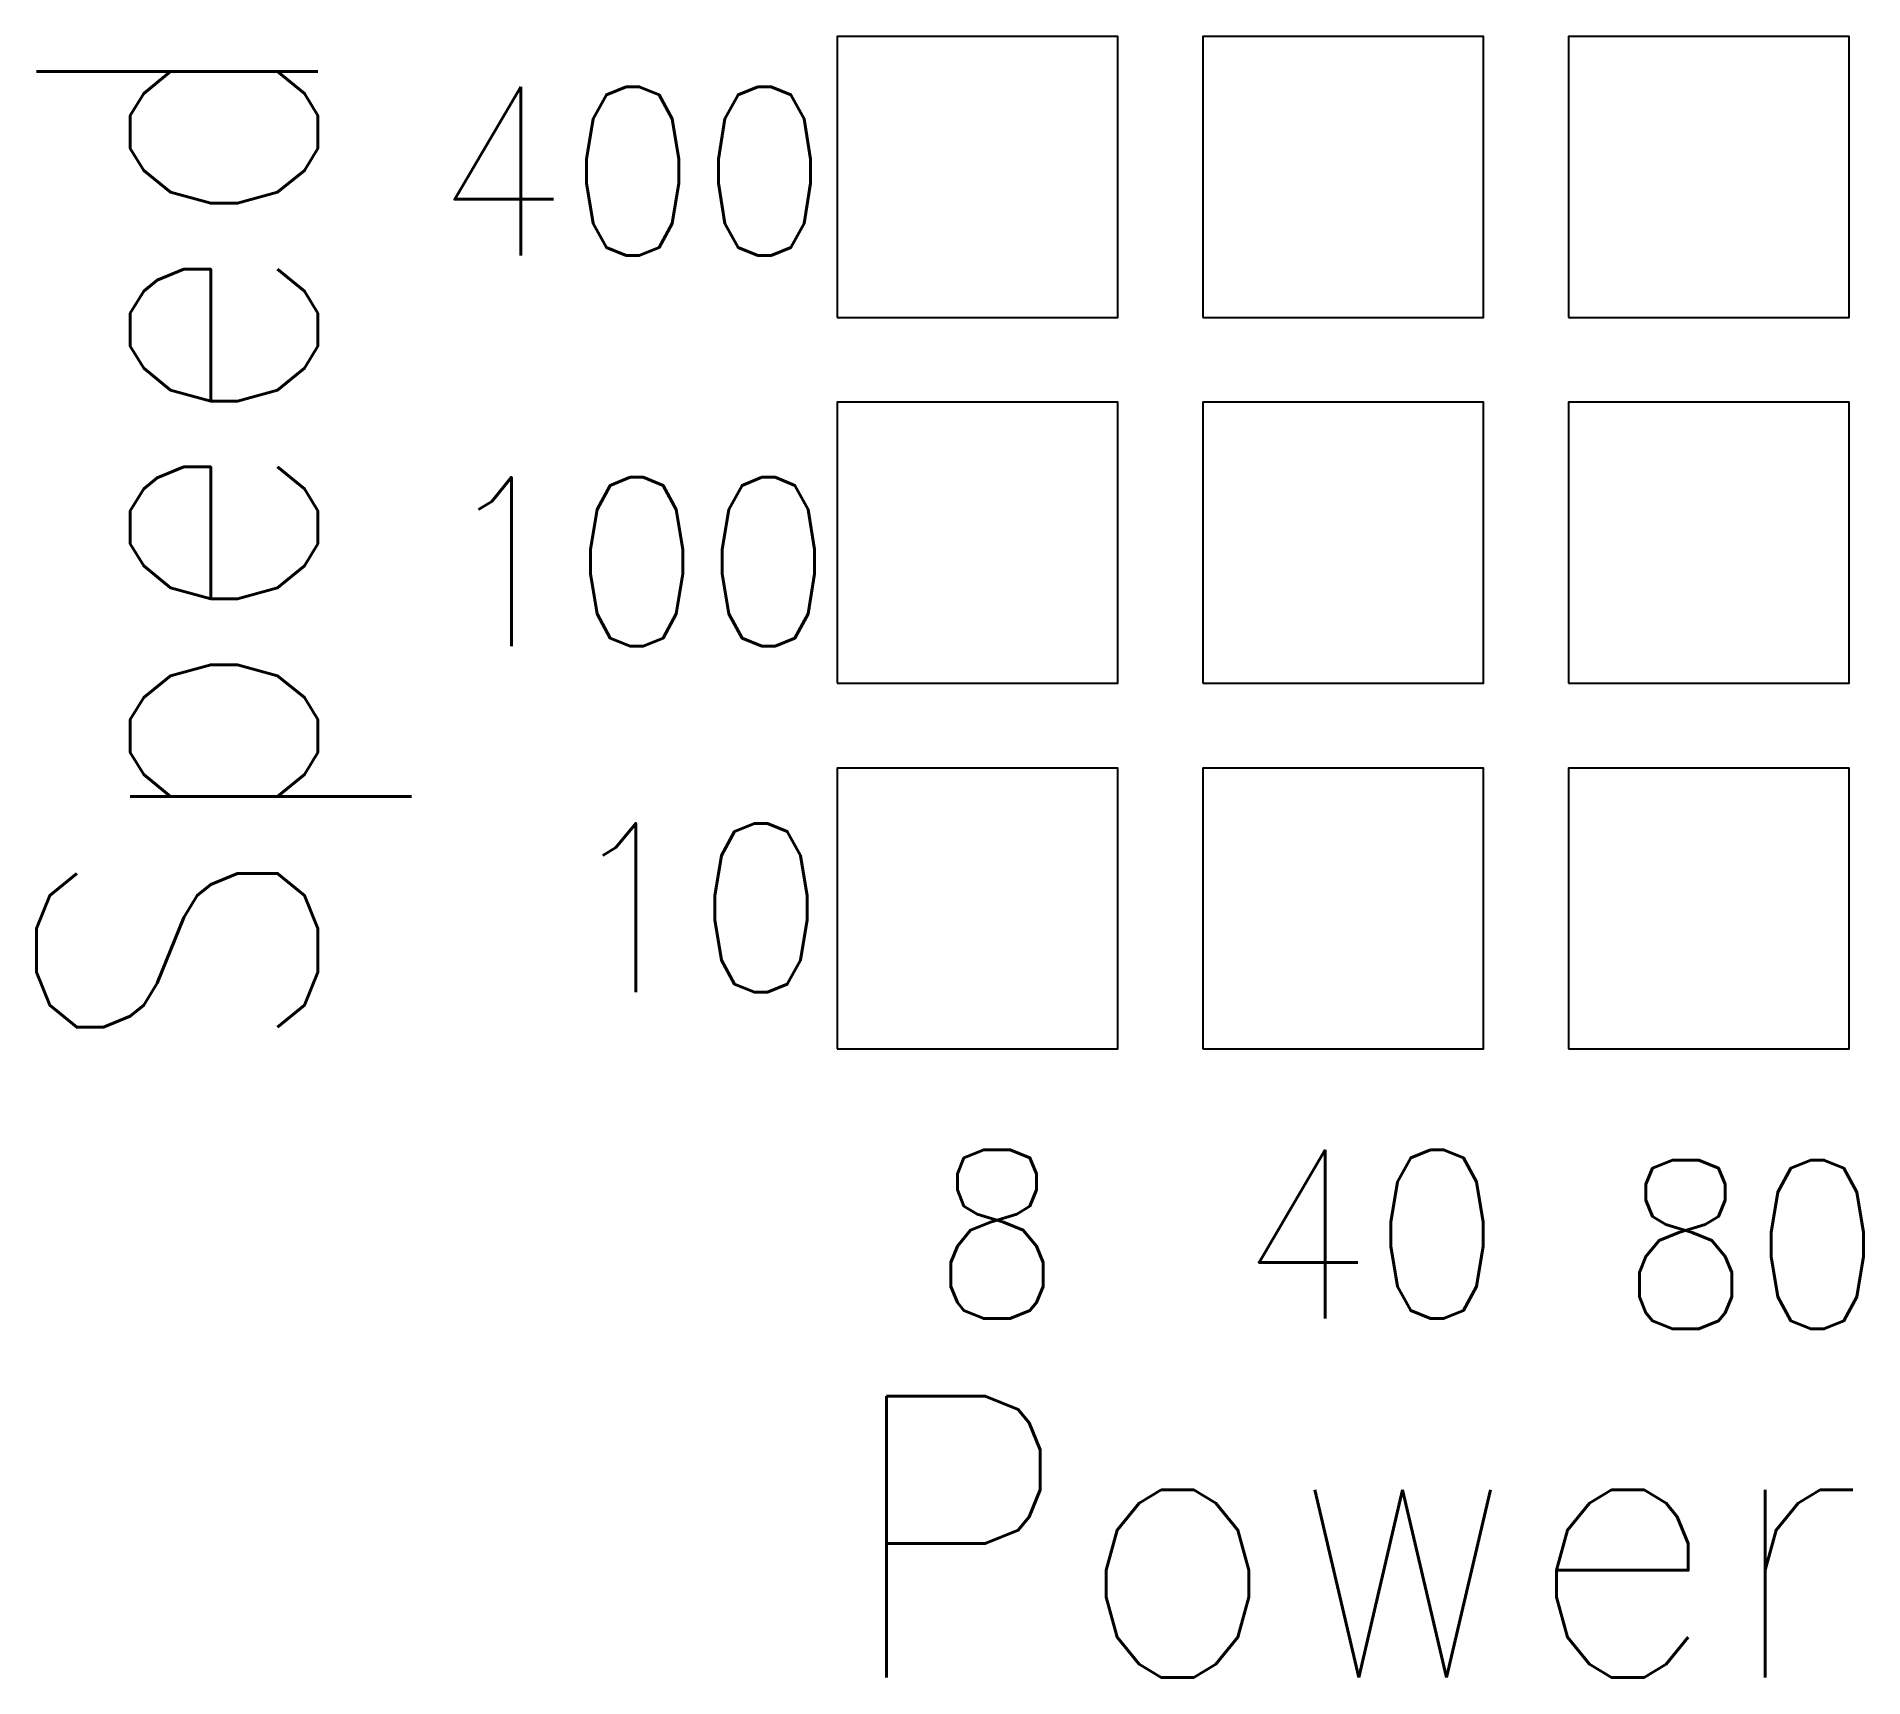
# Model space of a CAD drawing. Header units: millimetres. Extents: x -14.2 to 18.3, y -11.2 to 18.
import ezdxf

# ---------------------------------------------------------------- set-up
doc = ezdxf.new("R2010")
doc.units = ezdxf.units.MM
doc.layers.get('0').update_dxf_attribs({"linetype": 'CONTINUOUS', "lineweight": 25})
for name, color, linetype, lineweight in [('1', 7, 'CONTINUOUS', 0), ('2', 7, 'CONTINUOUS', 0), ('3', 7, 'CONTINUOUS', 0), ('4', 7, 'CONTINUOUS', 0), ('5', 7, 'CONTINUOUS', 0), ('8', 5, 'CONTINUOUS', 0), ('9', 2, 'CONTINUOUS', 0)]:
    doc.layers.add(name, color=color, linetype=linetype, lineweight=lineweight)
doc.layers.add('6', color=216, linetype='CONTINUOUS', lineweight=9, true_color=0x800080)
doc.layers.add('7', color=6, linetype='CONTINUOUS')
doc.styles.get("Standard").update_dxf_attribs({"font": 'standard'})

msp = doc.modelspace()

# ---------------------------------------------------------------- linework, layer by layer
for points in [[(0.034, 12.966), (5.026, 12.966), (5.026, 17.958), (0.034, 17.958), (0.034, 12.966)], [(0.034, 12.966), (5.026, 12.966), (5.026, 17.958), (0.034, 17.958), (0.034, 12.966)], [(0.034, 12.966), (5.026, 12.966), (5.026, 17.958), (0.034, 17.958), (0.034, 12.966)], [(0.034, 12.966), (5.026, 12.966), (5.026, 17.958), (0.034, 17.958), (0.034, 12.966)], [(0.034, 12.966), (5.026, 12.966), (5.026, 17.958), (0.034, 17.958), (0.034, 12.966)], [(0.034, 12.966), (5.026, 12.966), (5.026, 17.958), (0.034, 17.958), (0.034, 12.966)], [(0.034, 12.966), (5.026, 12.966), (5.026, 17.958), (0.034, 17.958), (0.034, 12.966)], [(0.034, 12.966), (5.026, 12.966), (5.026, 17.958), (0.034, 17.958), (0.034, 12.966)], [(0.034, 12.966), (5.026, 12.966), (5.026, 17.958), (0.034, 17.958), (0.034, 12.966)], [(6.534, 12.966), (11.526, 12.966), (11.526, 17.958), (6.534, 17.958), (6.534, 12.966)], [(6.534, 12.966), (11.526, 12.966), (11.526, 17.958), (6.534, 17.958), (6.534, 12.966)], [(6.534, 12.966), (11.526, 12.966), (11.526, 17.958), (6.534, 17.958), (6.534, 12.966)], [(6.534, 12.966), (11.526, 12.966), (11.526, 17.958), (6.534, 17.958), (6.534, 12.966)], [(6.534, 12.966), (11.526, 12.966), (11.526, 17.958), (6.534, 17.958), (6.534, 12.966)], [(6.534, 12.966), (11.526, 12.966), (11.526, 17.958), (6.534, 17.958), (6.534, 12.966)], [(6.534, 12.966), (11.526, 12.966), (11.526, 17.958), (6.534, 17.958), (6.534, 12.966)], [(6.534, 12.966), (11.526, 12.966), (11.526, 17.958), (6.534, 17.958), (6.534, 12.966)], [(6.534, 12.966), (11.526, 12.966), (11.526, 17.958), (6.534, 17.958), (6.534, 12.966)], [(13.034, 12.966), (18.026, 12.966), (18.026, 17.958), (13.034, 17.958), (13.034, 12.966)], [(13.034, 12.966), (18.026, 12.966), (18.026, 17.958), (13.034, 17.958), (13.034, 12.966)], [(13.034, 12.966), (18.026, 12.966), (18.026, 17.958), (13.034, 17.958), (13.034, 12.966)], [(13.034, 12.966), (18.026, 12.966), (18.026, 17.958), (13.034, 17.958), (13.034, 12.966)], [(13.034, 12.966), (18.026, 12.966), (18.026, 17.958), (13.034, 17.958), (13.034, 12.966)], [(13.034, 12.966), (18.026, 12.966), (18.026, 17.958), (13.034, 17.958), (13.034, 12.966)], [(13.034, 12.966), (18.026, 12.966), (18.026, 17.958), (13.034, 17.958), (13.034, 12.966)], [(13.034, 12.966), (18.026, 12.966), (18.026, 17.958), (13.034, 17.958), (13.034, 12.966)], [(13.034, 12.966), (18.026, 12.966), (18.026, 17.958), (13.034, 17.958), (13.034, 12.966)], [(0.034, 6.466), (5.026, 6.466), (5.026, 11.458), (0.034, 11.458), (0.034, 6.466)], [(0.034, 6.466), (5.026, 6.466), (5.026, 11.458), (0.034, 11.458), (0.034, 6.466)], [(0.034, 6.466), (5.026, 6.466), (5.026, 11.458), (0.034, 11.458), (0.034, 6.466)], [(0.034, 6.466), (5.026, 6.466), (5.026, 11.458), (0.034, 11.458), (0.034, 6.466)], [(0.034, 6.466), (5.026, 6.466), (5.026, 11.458), (0.034, 11.458), (0.034, 6.466)], [(0.034, 6.466), (5.026, 6.466), (5.026, 11.458), (0.034, 11.458), (0.034, 6.466)], [(0.034, 6.466), (5.026, 6.466), (5.026, 11.458), (0.034, 11.458), (0.034, 6.466)], [(0.034, 6.466), (5.026, 6.466), (5.026, 11.458), (0.034, 11.458), (0.034, 6.466)], [(0.034, 6.466), (5.026, 6.466), (5.026, 11.458), (0.034, 11.458), (0.034, 6.466)], [(6.534, 6.466), (11.526, 6.466), (11.526, 11.458), (6.534, 11.458), (6.534, 6.466)], [(6.534, 6.466), (11.526, 6.466), (11.526, 11.458), (6.534, 11.458), (6.534, 6.466)], [(6.534, 6.466), (11.526, 6.466), (11.526, 11.458), (6.534, 11.458), (6.534, 6.466)], [(6.534, 6.466), (11.526, 6.466), (11.526, 11.458), (6.534, 11.458), (6.534, 6.466)], [(6.534, 6.466), (11.526, 6.466), (11.526, 11.458), (6.534, 11.458), (6.534, 6.466)], [(6.534, 6.466), (11.526, 6.466), (11.526, 11.458), (6.534, 11.458), (6.534, 6.466)], [(6.534, 6.466), (11.526, 6.466), (11.526, 11.458), (6.534, 11.458), (6.534, 6.466)], [(6.534, 6.466), (11.526, 6.466), (11.526, 11.458), (6.534, 11.458), (6.534, 6.466)], [(6.534, 6.466), (11.526, 6.466), (11.526, 11.458), (6.534, 11.458), (6.534, 6.466)], [(13.034, 6.466), (18.026, 6.466), (18.026, 11.458), (13.034, 11.458), (13.034, 6.466)], [(13.034, 6.466), (18.026, 6.466), (18.026, 11.458), (13.034, 11.458), (13.034, 6.466)], [(13.034, 6.466), (18.026, 6.466), (18.026, 11.458), (13.034, 11.458), (13.034, 6.466)], [(13.034, 6.466), (18.026, 6.466), (18.026, 11.458), (13.034, 11.458), (13.034, 6.466)], [(13.034, 6.466), (18.026, 6.466), (18.026, 11.458), (13.034, 11.458), (13.034, 6.466)], [(13.034, 6.466), (18.026, 6.466), (18.026, 11.458), (13.034, 11.458), (13.034, 6.466)], [(13.034, 6.466), (18.026, 6.466), (18.026, 11.458), (13.034, 11.458), (13.034, 6.466)], [(13.034, 6.466), (18.026, 6.466), (18.026, 11.458), (13.034, 11.458), (13.034, 6.466)], [(13.034, 6.466), (18.026, 6.466), (18.026, 11.458), (13.034, 11.458), (13.034, 6.466)], [(0.034, -0.034), (5.026, -0.034), (5.026, 4.958), (0.034, 4.958), (0.034, -0.034)], [(0.034, -0.034), (5.026, -0.034), (5.026, 4.958), (0.034, 4.958), (0.034, -0.034)], [(0.034, -0.034), (5.026, -0.034), (5.026, 4.958), (0.034, 4.958), (0.034, -0.034)], [(0.034, -0.034), (5.026, -0.034), (5.026, 4.958), (0.034, 4.958), (0.034, -0.034)], [(0.034, -0.034), (5.026, -0.034), (5.026, 4.958), (0.034, 4.958), (0.034, -0.034)], [(0.034, -0.034), (5.026, -0.034), (5.026, 4.958), (0.034, 4.958), (0.034, -0.034)], [(0.034, -0.034), (5.026, -0.034), (5.026, 4.958), (0.034, 4.958), (0.034, -0.034)], [(0.034, -0.034), (5.026, -0.034), (5.026, 4.958), (0.034, 4.958), (0.034, -0.034)], [(0.034, -0.034), (5.026, -0.034), (5.026, 4.958), (0.034, 4.958), (0.034, -0.034)], [(6.534, -0.034), (11.526, -0.034), (11.526, 4.958), (6.534, 4.958), (6.534, -0.034)], [(6.534, -0.034), (11.526, -0.034), (11.526, 4.958), (6.534, 4.958), (6.534, -0.034)], [(6.534, -0.034), (11.526, -0.034), (11.526, 4.958), (6.534, 4.958), (6.534, -0.034)], [(6.534, -0.034), (11.526, -0.034), (11.526, 4.958), (6.534, 4.958), (6.534, -0.034)], [(6.534, -0.034), (11.526, -0.034), (11.526, 4.958), (6.534, 4.958), (6.534, -0.034)], [(6.534, -0.034), (11.526, -0.034), (11.526, 4.958), (6.534, 4.958), (6.534, -0.034)], [(6.534, -0.034), (11.526, -0.034), (11.526, 4.958), (6.534, 4.958), (6.534, -0.034)], [(6.534, -0.034), (11.526, -0.034), (11.526, 4.958), (6.534, 4.958), (6.534, -0.034)], [(6.534, -0.034), (11.526, -0.034), (11.526, 4.958), (6.534, 4.958), (6.534, -0.034)], [(13.034, -0.034), (18.026, -0.034), (18.026, 4.958), (13.034, 4.958), (13.034, -0.034)], [(13.034, -0.034), (18.026, -0.034), (18.026, 4.958), (13.034, 4.958), (13.034, -0.034)], [(13.034, -0.034), (18.026, -0.034), (18.026, 4.958), (13.034, 4.958), (13.034, -0.034)], [(13.034, -0.034), (18.026, -0.034), (18.026, 4.958), (13.034, 4.958), (13.034, -0.034)], [(13.034, -0.034), (18.026, -0.034), (18.026, 4.958), (13.034, 4.958), (13.034, -0.034)], [(13.034, -0.034), (18.026, -0.034), (18.026, 4.958), (13.034, 4.958), (13.034, -0.034)], [(13.034, -0.034), (18.026, -0.034), (18.026, 4.958), (13.034, 4.958), (13.034, -0.034)], [(13.034, -0.034), (18.026, -0.034), (18.026, 4.958), (13.034, 4.958), (13.034, -0.034)], [(13.034, -0.034), (18.026, -0.034), (18.026, 4.958), (13.034, 4.958), (13.034, -0.034)]]:
    msp.add_lwpolyline(points)
for points in [[(0.034, 12.966), (5.026, 12.966), (5.026, 17.958), (0.034, 17.958)], [(0.034, 12.966), (5.026, 12.966), (5.026, 17.958), (0.034, 17.958)], [(6.534, 12.966), (11.526, 12.966), (11.526, 17.958), (6.534, 17.958)], [(6.534, 12.966), (11.526, 12.966), (11.526, 17.958), (6.534, 17.958)], [(13.034, 12.966), (18.026, 12.966), (18.026, 17.958), (13.034, 17.958)], [(13.034, 12.966), (18.026, 12.966), (18.026, 17.958), (13.034, 17.958)], [(0.034, 6.466), (5.026, 6.466), (5.026, 11.458), (0.034, 11.458)], [(0.034, 6.466), (5.026, 6.466), (5.026, 11.458), (0.034, 11.458)], [(6.534, 6.466), (11.526, 6.466), (11.526, 11.458), (6.534, 11.458)], [(6.534, 6.466), (11.526, 6.466), (11.526, 11.458), (6.534, 11.458)], [(13.034, 6.466), (18.026, 6.466), (18.026, 11.458), (13.034, 11.458)], [(13.034, 6.466), (18.026, 6.466), (18.026, 11.458), (13.034, 11.458)], [(0.034, -0.034), (5.026, -0.034), (5.026, 4.958), (0.034, 4.958)], [(0.034, -0.034), (5.026, -0.034), (5.026, 4.958), (0.034, 4.958)], [(6.534, -0.034), (11.526, -0.034), (11.526, 4.958), (6.534, 4.958)], [(6.534, -0.034), (11.526, -0.034), (11.526, 4.958), (6.534, 4.958)], [(13.034, -0.034), (18.026, -0.034), (18.026, 4.958), (13.034, 4.958)], [(13.034, -0.034), (18.026, -0.034), (18.026, 4.958), (13.034, 4.958)]]:
    msp.add_lwpolyline(points, close=True)
at = {"layer": '1'}
msp.add_lwpolyline([(0.034, 12.966), (5.026, 12.966), (5.026, 17.958), (0.034, 17.958), (0.034, 12.966)], dxfattribs=at)
at = {"layer": '2'}
msp.add_lwpolyline([(6.534, 12.966), (11.526, 12.966), (11.526, 17.958), (6.534, 17.958), (6.534, 12.966)], dxfattribs=at)
at = {"layer": '3'}
msp.add_lwpolyline([(13.034, 12.966), (18.026, 12.966), (18.026, 17.958), (13.034, 17.958), (13.034, 12.966)], dxfattribs=at)
at = {"layer": '4'}
msp.add_lwpolyline([(0.034, 6.466), (5.026, 6.466), (5.026, 11.458), (0.034, 11.458), (0.034, 6.466)], dxfattribs=at)
at = {"layer": '5'}
msp.add_lwpolyline([(6.534, 6.466), (11.526, 6.466), (11.526, 11.458), (6.534, 11.458), (6.534, 6.466)], dxfattribs=at)
at = {"layer": '6'}
msp.add_lwpolyline([(13.034, 6.466), (18.026, 6.466), (18.026, 11.458), (13.034, 11.458), (13.034, 6.466)], dxfattribs=at)
at = {"layer": '7'}
msp.add_lwpolyline([(0.034, -0.034), (5.026, -0.034), (5.026, 4.958), (0.034, 4.958), (0.034, -0.034)], dxfattribs=at)
at = {"layer": '8'}
msp.add_lwpolyline([(6.534, -0.034), (11.526, -0.034), (11.526, 4.958), (6.534, 4.958), (6.534, -0.034)], dxfattribs=at)
at = {"layer": '9', "linetype": 'CONTINUOUS', "lineweight": 13}
msp.add_line((18.026, 4.958), (13.034, 4.958), dxfattribs=at)
at = {"layer": '9'}
msp.add_lwpolyline([(13.034, -0.034), (18.026, -0.034), (18.026, 4.958), (13.034, 4.958), (13.034, -0.034)], dxfattribs=at)

# ---------------------------------------------------------------- texts
at = {"insert": (-14.195, -0.234), "char_height": 5, "width": 18.33333, "attachment_point": 1, "rotation": 90}
msp.add_mtext('Speed', dxfattribs=at)
at = {"attachment_point": 1}
for s, insert, char_height, width in [('400', (-7.112, 17.067), 3, 6.33333), ('100', (-7.042, 10.125), 3, 5.33333), ('10', (-4.833, 3.974), 3, 3), ('8', (1.705, -1.827), 3, 1.33333), ('40', (7.185, -1.827), 3, 4), ('80', (13.945, -2.01), 3, 3.66667), ('Power', (0.131, -6.205), 5, 18.88889)]:
    msp.add_mtext(s, dxfattribs=dict(at, insert=insert, char_height=char_height, width=width))

doc.saveas('drawing.dxf')
